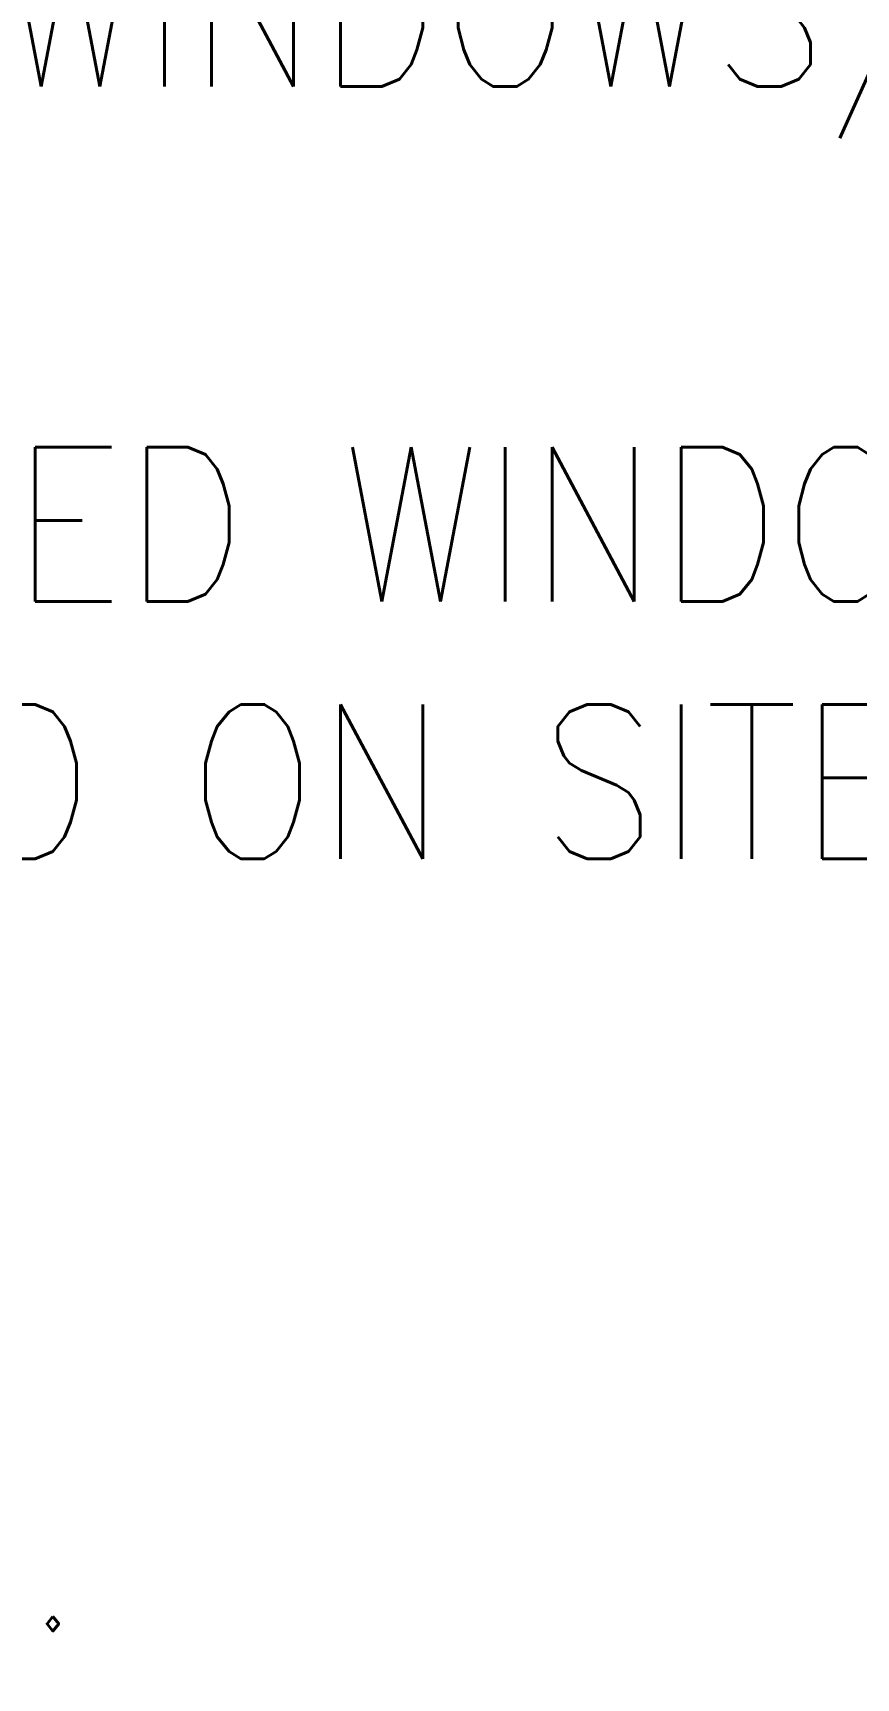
# Model space of a CAD drawing. Header units: inches. Extents: x -233 to 2985, y -881 to 997.
# Drawn here: x 2797.29 to 2818.62, y 242.95 to 285.57 of the extents above; entities that cross this region are included whole.
import ezdxf

# ---------------------------------------------------------------- set-up
doc = ezdxf.new("R2010")
doc.units = ezdxf.units.IN
doc.header["$LTSCALE"] = 10
doc.header["$MEASUREMENT"] = 0
doc.layers.add('A-TXT', color=222, linetype='CONTINUOUS')
doc.styles.add('RomanS', font='romans.shx', dxfattribs={"width": 0.8875})

msp = doc.modelspace()

# ---------------------------------------------------------------- texts
at = {"layer": 'A-TXT', "insert": (2574.638, 328.187), "char_height": 4, "width": 356.72799, "attachment_point": 1, "style": 'RomanS'}
msp.add_mtext('\\pi-12,l12,t12;1.^ITHE STRUCTURAL DESIGN INCLUDES COMPONENTS BY DELTEC ONLY.  UNLESS OTHERWISE NOTED, ADDITIONS^JTO THE STRUCTURE BY OTHERS SHALL BE DESIGNED BY QUALIFIED PERSONS AND SHALL NOT IMPART^JADDITIONAL LOADS TO THE DELTEC STRUCTURE.\\P\\pi0,l0,tz;\\P\\pi-12,l12,t12;2.^IALL DOORS AND/OR WINDOWS MULLED TO DOORS SHIPPED LOOSE.\\P\\pi0,l0,tz;\\P\\pi-12,l12,t12;3.^IOWNER/CONTRACTOR RESPONSIBLE FOR MEETING EGRESS & GLAZING CODES FOR ALL WINDOWS/DOORS BY OTHERS.\\P\\pi0,l0,tz;\\P\\pi-12,l12,t12;4.^ISELECTION OF BOTH HARDIPLANK SIDING AND WINDOWS THAT UTILIZE CURVED OR ARCHED WINDOW SHAPES WILL REQUIRE CURVED OR ARCHED WINDOW TRIM TO BE DESIGNED, CUT, ASSEMBLED, FINISHED, AND INSTALLED ON SITE FROM STANDARD, DIMENSIONAL MIRATEC TRIM MATERIAL.\\P\\pi0,l0,tz;\\P\\pi-12,l12,t12;5.^IWINDOW SIZE, LOCATION, AND QUANTITY TO BE DETERMINED UPON ENGINEERING REVIEW.', dxfattribs=at)

doc.saveas('drawing.dxf')
